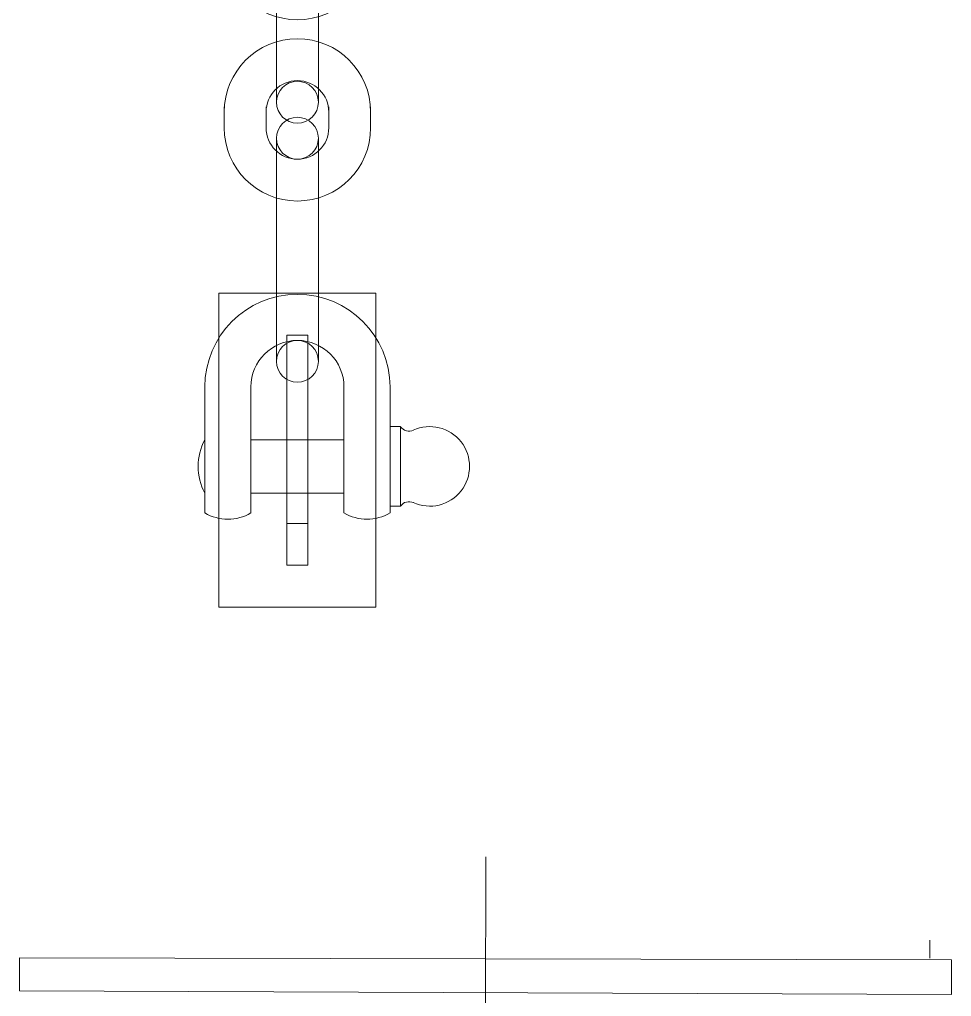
# Model space of a CAD drawing. Extents: x 766778 to 845620, y 133762 to 209800.
# Drawn here: x 783707.9 to 784153.3, y 191590.7 to 192057.6 of the extents above; entities that cross this region are included whole.
import ezdxf

# ---------------------------------------------------------------- set-up
doc = ezdxf.new("R2010")
doc.units = 0
doc.header["$MEASUREMENT"] = 0
doc.linetypes.add('ACAD_ISO03W100', pattern=[30, 12, -18])
doc.linetypes.add('CENTER', pattern=[2, 1.25, -0.25, 0.25, -0.25])
doc.layers.get('0').update_dxf_attribs({"color": 1, "linetype": 'CONTINUOUS'})
doc.layers.add('1', color=2, linetype='CONTINUOUS')
doc.layers.add('CENTER_LINES', color=1, linetype='CENTER')
doc.layers.add('P', color=250, linetype='CONTINUOUS', lineweight=100)

# ---------------------------------------------------------------- blocks, each defined once
blk = doc.blocks.new('ENGINE')
at = {"color": 252, "linetype": 'Continuous', "lineweight": 5, "ltscale": 12}
blk.add_line((943106.31, 206290.96), (942660.95, 206294.2), dxfattribs=at)
at = {"layer": 'CENTER_LINES', "color": 253, "linetype": 'Continuous', "lineweight": 5}
blk.add_line((942882.9, 206141.72), (942884.03, 206357.52), dxfattribs=at)
at = {"layer": 'P', "color": 252, "linetype": 'Continuous', "lineweight": 5}
blk.add_line((943096.07, 206308.33), (943096.09, 206316.96), dxfattribs=at)
at = {"layer": 'P', "color": 253, "linetype": 'Continuous', "lineweight": 5}
blk.add_line((942660.95, 206294.2), (942661.06, 206310.09), dxfattribs=at)
at = {"layer": 'P', "color": 252, "linetype": 'Continuous', "lineweight": 5}
for points in [[(943106.39, 206307.62), (942661.06, 206310.09)], [(943106.31, 206290.91), (943106.39, 206307.6)]]:
    blk.add_lwpolyline(points, dxfattribs=at)
blk = doc.blocks.new('A$C2D362A5A')
at = {"color": 253, "linetype": 'Continuous', "lineweight": 5}
for p, q in [((-10, -675.69), (-10, -606.28)), ((10, -675.69), (10, -606.28)), ((-35, -687.89), (-35, -677.89)), ((-15, -687.89), (-15, -677.89)), ((15, -677.89), (15, -687.89)), ((35, -677.89), (35, -687.89)), ((-44.25, -871.97), (-44.25, -811.76)), ((-22.25, -811.76), (-22.25, -859.22)), ((22.25, -811.76), (22.25, -871.97)), ((44.25, -811.76), (44.25, -871.97)), ((-22.25, -824.47), (-22.25, -871.97)), ((49.25, -830.72), (44.25, -830.72)), ((49.25, -868.72), (49.25, -830.72)), ((-22.25, -836.97), (22.25, -836.97)), ((-22.25, -862.47), (22.25, -862.47)), ((49.25, -868.72), (44.25, -868.72))]:
    blk.add_line(p, q, dxfattribs=at)
at = {"color": 253, "linetype": 'Continuous', "lineweight": 5, "ltscale": 3}
for p, q in [((-10, -692.89), (-10, -799.51)), ((10, -692.89), (10, -799.51))]:
    blk.add_line(p, q, dxfattribs=at)
at = {"color": 253, "lineweight": 5}
for p, q in [((-37.5, -916.97), (-37.5, -766.97)), ((-37.5, -766.97), (37.5, -766.97)), ((37.5, -916.97), (37.5, -766.97)), ((-5, -786.97), (-5, -896.97)), ((-5, -786.97), (5, -786.97)), ((5, -786.97), (5, -896.97)), ((-5, -896.97), (5, -896.97)), ((-37.5, -916.97), (37.5, -916.97))]:
    blk.add_line(p, q, dxfattribs=at)
at = {"color": 253, "linetype": 'Continuous', "lineweight": 5}
blk.add_circle((0, -675.69), 10, dxfattribs=at)
at = {"color": 253, "linetype": 'Continuous', "lineweight": 5, "ltscale": 3}
for centre in [(0, -692.89), (0, -799.51)]:
    blk.add_circle(centre, 10, dxfattribs=at)
at = {"color": 253, "linetype": 'Continuous', "lineweight": 5}
for centre, radius, start, end in [((0, -601.28), 35, 180, 0), ((0, -680.36), 35, 0, 180), ((0, -680.36), 15, 0, 180), ((0, -687.89), 35, 180, 0), ((0, -687.89), 15, 180, 0), ((0, -811.76), 44.25, 0, 180), ((0, -811.76), 22.25, 0, 180), ((53.34, -827.86), 5, 215.2076, 294.9095), ((63.25, -849.72), 19, 245.4822, 114.5178), ((-20.57, -849.72), 26.89, 151.7008, 208.2992), ((53.34, -871.58), 5, 65.0905, 144.7924), ((-33.25, -853.3), 21.67, 239.4898, 300.5102), ((33.25, -853.3), 21.67, 239.4898, 300.5102)]:
    blk.add_arc(centre, radius, start, end, dxfattribs=at)
at = {"layer": '1', "color": 253, "lineweight": 5}
for p, q in [((-5, -836.97), (5, -836.97)), ((-5, -876.97), (5, -876.97))]:
    blk.add_line(p, q, dxfattribs=at)
blk = doc.blocks.new('bl2')
at = {"color": 2, "ltscale": 25}
blk.add_blockref('A$C2D362A5A', (783840.76, 192693.74), dxfattribs=at)
blk = doc.blocks.new('B')
at = {"color": 252, "linetype": 'ACAD_ISO03W100', "ltscale": 20}
blk.add_blockref('bl2', (0, 0), dxfattribs=at)

msp = doc.modelspace()

# ---------------------------------------------------------------- block references
at = {"color": 7, "linetype": 'Continuous'}
msp.add_blockref('B', (0, 0), dxfattribs=at)
at = {"color": 7, "linetype": 'Continuous', "rotation": 0.1984573570547499}
msp.add_blockref('ENGINE', (-158232.80366, -17964.77499), dxfattribs=at)

doc.saveas('drawing.dxf')
